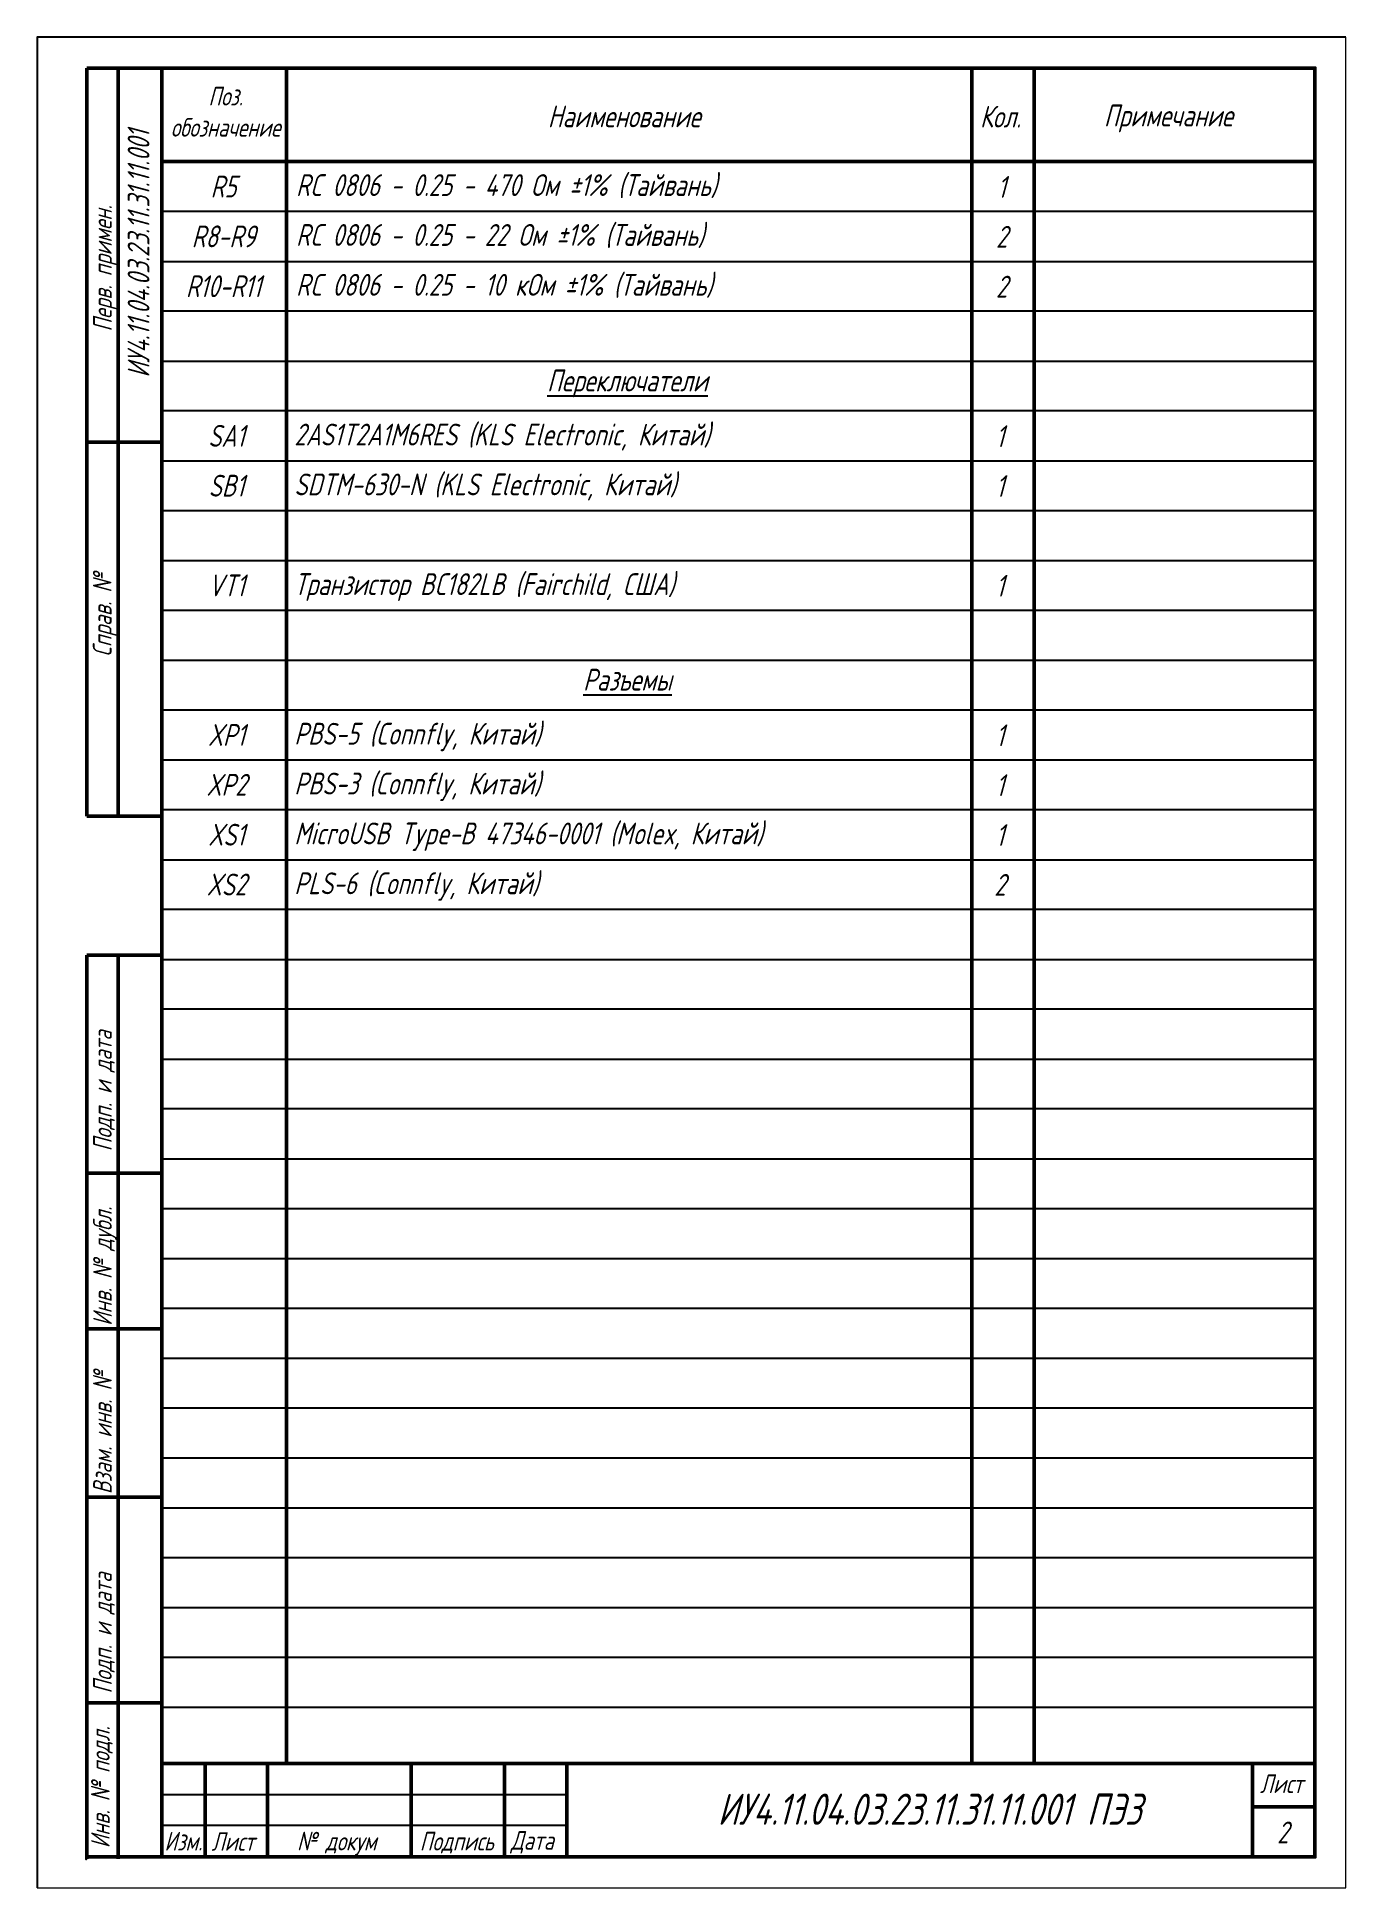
# Paper-space layout 'Лист2' of a CAD drawing. Header units: millimetres. Extents: x 0 to 210, y 0 to 297.
# The model-space entities are those that its viewports show. They can reach past a viewport. Long polylines and large blocks are cut down to what shows.
import ezdxf

# ---------------------------------------------------------------- set-up
doc = ezdxf.new("R2010")
doc.units = ezdxf.units.MM
doc.layers.add('FORM', color=7, linetype='Continuous')
doc.layers.add('NEVIDIM', color=1, linetype='Continuous')
doc.styles.get("Standard").update_dxf_attribs({"font": '', "width": 0.8, "oblique": 15})
doc.styles.get('Standard').set_extended_font_data('GOST type B')

msp = doc.modelspace()

# ---------------------------------------------------------------- linework, layer by layer
at = {"color": 0, "lineweight": 50}
for p, q in [((7600.58, 6771.21), (7600.58, 6891.21)), ((7605.58, 6771.21), (7605.58, 6891.21)), ((7600.58, 6831.21), (7612.58, 6831.21)), ((7612.58, 6771.21), (7600.58, 6771.21)), ((7612.58, 6748.91), (7600.58, 6748.91)), ((7605.58, 6748.91), (7605.58, 6603.91)), ((7600.58, 6713.91), (7612.58, 6713.91)), ((7612.58, 6688.91), (7600.58, 6688.91)), ((7600.58, 6661.91), (7612.58, 6661.91)), ((7612.58, 6628.91), (7600.58, 6628.91))]:
    msp.add_line(p, q, dxfattribs=at)
at = {"lineweight": 50}
for p, q in [((7797.58, 6891.21), (7600.58, 6891.21)), ((7612.58, 6604.21), (7612.58, 6891.21)), ((7797.58, 6891.21), (7797.58, 6604.21)), ((7600.58, 6748.91), (7600.58, 6603.91)), ((7612.58, 6619.21), (7797.58, 6619.21)), ((7787.58, 6604.21), (7787.58, 6619.21))]:
    msp.add_line(p, q, dxfattribs=at)
at = {"color": 0}
msp.add_line((7600.58, 6748.91), (7600.58, 6748.91), dxfattribs=at)
at = {"layer": 'FORM', "color": 0, "lineweight": 50}
for p, q in [((7632.58, 6891.21), (7632.58, 6619.21)), ((7742.58, 6619.21), (7742.58, 6891.21)), ((7752.58, 6619.21), (7752.58, 6891.21)), ((7612.58, 6876.21), (7797.58, 6876.21)), ((7619.58, 6604.21), (7619.58, 6619.21)), ((7629.58, 6619.21), (7629.58, 6604.21)), ((7652.58, 6604.21), (7652.58, 6619.21)), ((7667.58, 6619.21), (7667.58, 6604.21)), ((7677.58, 6604.21), (7677.58, 6619.21)), ((7797.58, 6612.21), (7787.58, 6612.21)), ((7797.58, 6604.21), (7600.58, 6604.21))]:
    msp.add_line(p, q, dxfattribs=at)
at = {"layer": 'FORM', "color": 0, "lineweight": 25}
for p, q in [((7797.58, 6868.21), (7612.58, 6868.21)), ((7612.58, 6860.21), (7797.58, 6860.21)), ((7797.58, 6852.21), (7612.58, 6852.21)), ((7612.58, 6844.21), (7797.58, 6844.21)), ((7797.58, 6836.21), (7612.58, 6836.21)), ((7612.58, 6828.21), (7797.58, 6828.21)), ((7797.58, 6820.21), (7612.58, 6820.21)), ((7612.58, 6812.21), (7797.58, 6812.21)), ((7797.58, 6804.21), (7612.58, 6804.21)), ((7612.58, 6796.21), (7797.58, 6796.21)), ((7797.58, 6788.21), (7612.58, 6788.21)), ((7612.58, 6780.21), (7797.58, 6780.21)), ((7797.58, 6772.21), (7612.58, 6772.21)), ((7612.58, 6764.21), (7797.58, 6764.21)), ((7797.58, 6756.21), (7612.58, 6756.21)), ((7612.58, 6748.21), (7797.58, 6748.21)), ((7797.58, 6740.21), (7612.58, 6740.21)), ((7612.58, 6732.21), (7797.58, 6732.21)), ((7797.58, 6724.21), (7612.58, 6724.21)), ((7612.58, 6716.21), (7797.58, 6716.21)), ((7797.58, 6708.21), (7612.58, 6708.21)), ((7612.58, 6700.21), (7797.58, 6700.21)), ((7797.58, 6692.21), (7612.58, 6692.21)), ((7612.58, 6684.21), (7797.58, 6684.21)), ((7797.58, 6676.21), (7612.58, 6676.21)), ((7612.58, 6668.21), (7797.58, 6668.21)), ((7612.58, 6660.21), (7797.58, 6660.21)), ((7797.58, 6652.21), (7612.58, 6652.21)), ((7612.58, 6644.21), (7797.58, 6644.21)), ((7797.58, 6636.21), (7612.58, 6636.21)), ((7612.58, 6628.21), (7797.58, 6628.21)), ((7612.58, 6614.21), (7677.58, 6614.21)), ((7677.58, 6609.21), (7612.58, 6609.21))]:
    msp.add_line(p, q, dxfattribs=at)
at = {"layer": 'FORM', "color": 0}
msp.add_lwpolyline([(7592.58, 6599.21), (7802.58, 6599.21), (7802.58, 6896.21), (7592.58, 6896.21)], close=True, dxfattribs=at)
at = {"layer": 'NEVIDIM', "color": 0, "linetype": 'Continuous'}
for p in [(7797.68, 6891.31), (7600.48, 6603.81), (7797.68, 6604.11)]:
    msp.add_point(p, dxfattribs=at)

# ---------------------------------------------------------------- texts
at = {"color": 0, "oblique": 15, "width": 0.8}
for s, p in [('Перв. примен.', (7604.58, 6848.95)), ('Подп. и дата', (7604.58, 6717.41)), ('Инв. № дубл.', (7604.58, 6689.41)), ('Взам. инв. №', (7604.58, 6662.41)), ('Подп. и дата', (7604.58, 6630.41))]:
    msp.add_text(s, height=3, rotation=90, dxfattribs=at).set_placement(p)
for s, p in [('Лист', (7788.79, 6614.44)), ('Дата', (7668.58, 6605.34)), ('Изм.', (7613.02, 6605.22)), ('Лист', (7620.58, 6605.17)), ('№ докум', (7634.29, 6605.23)), ('Подпись', (7653.98, 6605.22))]:
    msp.add_text(s, height=3, dxfattribs=at).set_placement(p)
at = {"attachment_point": 1}
for s, width, heights, insert, char_height in [('\\pxqc;Поз. обозначение', 16.1656, [0], (7614.75, 6888.22), 3), ('\\pxqc;Наименование', 71.7299, [0], (7650.9, 6885.22), 3.5), ('Кол.', 5.3745, [0], (7743.86, 6885.19), 3.5), ('Примечание', 48.3453, [0], (7763.74, 6885.36), 3.5), ('\\pxqc;R5', 19.6684, [0], (7612.66, 6873.97), 3.5), ('RC 0806 - 0.25 - 470 Ом %%P1% (Тайвань)  ', 109.816, [0], (7634.14, 6874.2), 3.5), ('\\pxqc;1', 10.0561, [0], (7742.31, 6873.91), 3.5), ('\\pxqc;R8-R9', 19.6684, [0], (7612.66, 6865.97), 3.5), ('RC 0806 - 0.25 - 22 Ом %%P1% (Тайвань)  ', 109.816, [0], (7634.14, 6866.2), 3.5), ('\\pxqc;2', 10.0561, [0], (7742.31, 6865.91), 3.5), ('\\pxqc;R10-R11', 19.6684, [0], (7612.66, 6857.97), 3.5), ('RC 0806 - 0.25 - 10 кОм %%P1% (Тайвань)  ', 109.816, [0], (7634.14, 6858.2), 3.5), ('\\pxqc;2', 10.0561, [0], (7742.31, 6857.91), 3.5), ('\\pxqc;{\\LПереключатели}', 109.9985, [7.59], (7632.29, 6842.84), 3.5), ('\\pxqc;SA1', 19.6684, [0], (7613.13, 6833.97), 3.5), ('2AS1T2A1M6RES (KLS Electronic, Китай)', 109.816, [0], (7633.86, 6834.17), 3.5), ('\\pxqc;1', 10.0561, [0], (7742.03, 6833.91), 3.5), ('\\pxqc;SB1', 19.6684, [0], (7613.13, 6825.97), 3.5), ('SDTM-630-N (KLS Electronic, Китай)', 109.816, [0], (7633.86, 6826.17), 3.5), ('\\pxqc;1', 10.0561, [0], (7742.03, 6825.91), 3.5), ('Транзистор BC182LB (Fairchild, США)', 109.816, [0], (7633.86, 6810.17), 3.5), ('\\pxqc;VT1', 19.6684, [0], (7613.13, 6809.97), 3.5), ('\\pxqc;1', 10.0561, [0], (7742.03, 6809.91), 3.5), ('\\pxqc;{\\LРазъемы}', 109.9985, [7.59], (7632.29, 6794.84), 3.5), ('PBS-5 (Connfly, Китай)', 109.816, [0], (7633.86, 6786.17), 3.5), ('\\pxqc;XP1', 19.6684, [0], (7613.13, 6785.97), 3.5), ('\\pxqc;1', 10.0561, [0], (7742.03, 6785.91), 3.5), ('\\pxqc;XP2', 19.6684, [0], (7613.13, 6777.97), 3.5), ('PBS-3 (Connfly, Китай)', 109.816, [0], (7633.86, 6778.17), 3.5), ('\\pxqc;1', 10.0561, [0], (7742.03, 6777.91), 3.5), ('\\pxqc;XS1', 19.6684, [0], (7613.13, 6769.97), 3.5), ('MicroUSB Type-B 47346-0001 (Molex, Китай)', 109.816, [0], (7633.86, 6770.17), 3.5), ('\\pxqc;1', 10.0561, [0], (7742.03, 6769.91), 3.5), ('\\pxqc;XS2', 19.6684, [0], (7613.13, 6761.97), 3.5), ('PLS-6 (Connfly, Китай)', 109.816, [0], (7633.86, 6762.17), 3.5), ('\\pxqc;2', 10.0561, [0], (7742.03, 6761.91), 3.5), ('\\pxqc;2', 10.0561, [0], (7787.41, 6609.87), 3.5)]:
    msp.add_mtext_dynamic_manual_height_columns(s, width=width, gutter_width=25, heights=heights, dxfattribs=dict(at, insert=insert, char_height=char_height))
at = {"insert": (7608.87, 6861.42), "char_height": 3.5, "width": 129.4139, "attachment_point": 5, "rotation": 90}
msp.add_mtext('{\\C0;ИУ4.11.04.03.23.11.31.11.001}', dxfattribs=at)
at = {"char_height": 3, "attachment_point": 1, "rotation": 90}
for s, width, gutter_width, heights, insert in [('Справ. №', 26.3521, 25, [12.33], (7601.54, 6796.79)), ('Инв. № подл.', 22.3068, 12.5, [1.07], (7601.24, 6605.6))]:
    msp.add_mtext_dynamic_manual_height_columns(s, width=width, gutter_width=gutter_width, heights=heights, dxfattribs=dict(at, insert=insert))
at = {"insert": (7735.77, 6611.85), "char_height": 5, "width": 129.4139, "attachment_point": 5}
msp.add_mtext('{\\C0;ИУ4.11.04.03.23.11.31.11.001 ПЭ3}', dxfattribs=at)

psp = doc.layouts.new('Лист2')

# ---------------------------------------------------------------- viewports
at = {"layer": '0'}
psp.add_viewport(center=(105.27, 148.48), size=(210, 297), view_center_point=(7697.58, 6747.71), view_height=297, dxfattribs=at)

doc.saveas('drawing.dxf')
